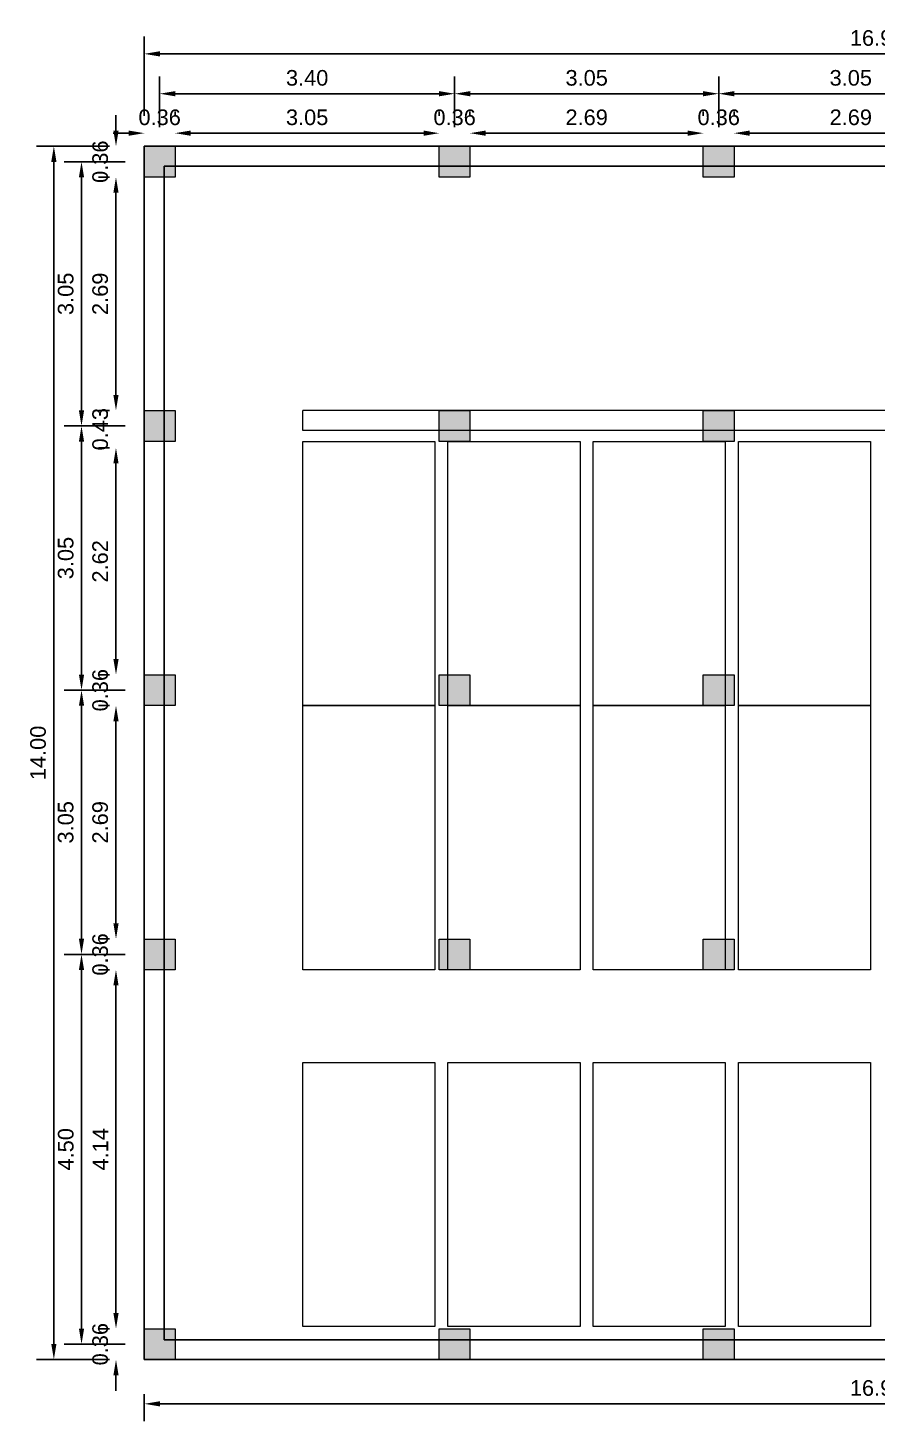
# Model space of a CAD drawing. Header units: metres. Extents: x 642627 to 642864, y 3061318 to 3061472.
# Drawn here: x 642708.65 to 642718.45, y 3061353.97 to 3061370.04 of the extents above; entities that cross this region are included whole.
import ezdxf

# ---------------------------------------------------------------- set-up
doc = ezdxf.new("R2010")
doc.units = ezdxf.units.M
doc.header["$MEASUREMENT"] = 0
doc.header["$PDMODE"] = 3
doc.header["$PDSIZE"] = 0.4
doc.linetypes.add('ACAD_ISO04W100', pattern=[30, 24, -3, 0, -3])
doc.layers.add('c_line', color=64, linetype='ACAD_ISO04W100', lineweight=9)
doc.layers.add('Concrete Part', color=7, linetype='Continuous')
doc.styles.get("Standard").update_dxf_attribs({"font": 'arial.ttf'})
doc.dimstyles.get("Standard").update_dxf_attribs({"dimtxt": 0.18, "dimasz": 0.18, "dimexe": 0.18, "dimexo": 0.0625, "dimgap": 0.09, "dimtad": 1, "dimzin": 0, "dimdsep": 46, "dimtxsty": 'Standard', "dimcen": 0.09, "dimadec": 0, "dimazin": 0, "dimtfac": 1, "dimtix": 1, "dimtofl": 0, "dimtmove": 0, "dimatfit": 3, "dimfxl": 1, "dimtolj": 1, "dimtzin": 0, "dimarcsym": 0})

# ---------------------------------------------------------------- blocks, each defined once
blk = doc.blocks.new('*D115')
at = {"layer": 'c_line', "color": 0, "lineweight": -2, "transparency": 16777216}
for p, q in [((642709.994, 3061354.28), (642709.994, 3061353.97)), ((642726.731, 3061354.17), (642710.174, 3061354.17)), ((642726.911, 3061354.28), (642726.911, 3061353.97))]:
    blk.add_line(p, q, dxfattribs=at)
at = {"layer": 'c_line', "color": 0, "transparency": 16777216}
for points in [[(642710.174, 3061354.2), (642710.174, 3061354.14), (642709.994, 3061354.17)], [(642726.731, 3061354.2), (642726.731, 3061354.14), (642726.911, 3061354.17)]]:
    blk.add_solid(points, dxfattribs=at)
at = {"layer": 'Defpoints', "color": 0, "transparency": 16777216}
for p in [(642709.994, 3061354.68), (642726.911, 3061354.68), (642709.994, 3061354.17)]:
    blk.add_point(p, dxfattribs=at)
at = {"layer": 'c_line', "color": 0, "transparency": 16777216, "insert": (642718.452, 3061354.352), "char_height": 0.18, "attachment_point": 5}
blk.add_mtext('\\A1;16.92', dxfattribs=at)
blk = doc.blocks.new('*D117')
at = {"layer": 'c_line', "color": 0, "lineweight": -2, "transparency": 16777216}
for p, q in [((642709.594, 3061368.676), (642708.751, 3061368.676)), ((642708.951, 3061368.496), (642708.951, 3061354.86)), ((642709.594, 3061354.68), (642708.751, 3061354.68))]:
    blk.add_line(p, q, dxfattribs=at)
at = {"layer": 'c_line', "color": 0, "transparency": 16777216}
for points in [[(642708.921, 3061368.496), (642708.981, 3061368.496), (642708.951, 3061368.676)], [(642708.921, 3061354.86), (642708.981, 3061354.86), (642708.951, 3061354.68)]]:
    blk.add_solid(points, dxfattribs=at)
at = {"layer": 'Defpoints', "color": 0, "transparency": 16777216}
for p in [(642709.994, 3061368.676), (642708.951, 3061354.68), (642709.994, 3061354.68)]:
    blk.add_point(p, dxfattribs=at)
at = {"layer": 'c_line', "color": 0, "transparency": 16777216, "insert": (642708.769, 3061361.678), "char_height": 0.18, "attachment_point": 5, "rotation": 90}
blk.add_mtext('\\A1;14.00', dxfattribs=at)
blk = doc.blocks.new('*D118')
at = {"layer": 'c_line', "color": 0, "lineweight": -2, "transparency": 16777216}
for p, q in [((642709.772, 3061359.354), (642709.07, 3061359.354)), ((642709.27, 3061355.038), (642709.27, 3061359.174)), ((642709.772, 3061354.858), (642709.07, 3061354.858))]:
    blk.add_line(p, q, dxfattribs=at)
at = {"layer": 'c_line', "color": 0, "transparency": 16777216}
for points in [[(642709.24, 3061359.174), (642709.3, 3061359.174), (642709.27, 3061359.354)], [(642709.24, 3061355.038), (642709.3, 3061355.038), (642709.27, 3061354.858)]]:
    blk.add_solid(points, dxfattribs=at)
at = {"layer": 'Defpoints', "color": 0, "transparency": 16777216}
for p in [(642709.27, 3061359.354), (642710.172, 3061359.354), (642710.172, 3061354.858)]:
    blk.add_point(p, dxfattribs=at)
at = {"layer": 'c_line', "color": 0, "transparency": 16777216, "insert": (642709.089, 3061357.106), "char_height": 0.18, "attachment_point": 5, "rotation": 90}
blk.add_mtext('\\A1;4.50', dxfattribs=at)
blk = doc.blocks.new('*D119')
at = {"layer": 'c_line', "color": 0, "lineweight": -2, "transparency": 16777216}
for p, q in [((642709.994, 3061369.076), (642709.994, 3061369.942)), ((642726.911, 3061369.076), (642726.911, 3061369.942)), ((642710.174, 3061369.742), (642726.731, 3061369.742))]:
    blk.add_line(p, q, dxfattribs=at)
at = {"layer": 'c_line', "color": 0, "transparency": 16777216}
for points in [[(642710.174, 3061369.772), (642710.174, 3061369.712), (642709.994, 3061369.742)], [(642726.731, 3061369.772), (642726.731, 3061369.712), (642726.911, 3061369.742)]]:
    blk.add_solid(points, dxfattribs=at)
at = {"layer": 'Defpoints', "color": 0, "transparency": 16777216}
for p in [(642726.911, 3061369.742), (642709.994, 3061368.676), (642726.911, 3061368.676)]:
    blk.add_point(p, dxfattribs=at)
at = {"layer": 'c_line', "color": 0, "transparency": 16777216, "insert": (642718.452, 3061369.924), "char_height": 0.18, "attachment_point": 5}
blk.add_mtext('\\A1;16.92', dxfattribs=at)
blk = doc.blocks.new('*D122')
at = {"layer": 'c_line', "color": 0, "lineweight": -2, "transparency": 16777216}
for p, q in [((642709.668, 3061368.856), (642709.668, 3061369.036)), ((642709.594, 3061368.676), (642709.468, 3061368.676)), ((642709.594, 3061368.32), (642709.468, 3061368.32)), ((642709.668, 3061368.14), (642709.668, 3061367.96))]:
    blk.add_line(p, q, dxfattribs=at)
at = {"layer": 'c_line', "color": 0, "transparency": 16777216}
for points in [[(642709.638, 3061368.856), (642709.698, 3061368.856), (642709.668, 3061368.676)], [(642709.638, 3061368.14), (642709.698, 3061368.14), (642709.668, 3061368.32)]]:
    blk.add_solid(points, dxfattribs=at)
at = {"layer": 'Defpoints', "color": 0, "transparency": 16777216}
for p in [(642709.994, 3061368.676), (642709.668, 3061368.32), (642709.994, 3061368.32)]:
    blk.add_point(p, dxfattribs=at)
at = {"layer": 'c_line', "color": 0, "transparency": 16777216, "insert": (642709.486, 3061368.498), "char_height": 0.18, "attachment_point": 5, "rotation": 90}
blk.add_mtext('\\A1;0.36', dxfattribs=at)
blk = doc.blocks.new('*D123')
at = {"layer": 'c_line', "color": 0, "lineweight": -2, "transparency": 16777216}
for p, q in [((642709.594, 3061368.32), (642709.468, 3061368.32)), ((642709.668, 3061368.14), (642709.668, 3061365.808)), ((642709.594, 3061365.628), (642709.468, 3061365.628))]:
    blk.add_line(p, q, dxfattribs=at)
at = {"layer": 'c_line', "color": 0, "transparency": 16777216}
for points in [[(642709.638, 3061368.14), (642709.698, 3061368.14), (642709.668, 3061368.32)], [(642709.638, 3061365.808), (642709.698, 3061365.808), (642709.668, 3061365.628)]]:
    blk.add_solid(points, dxfattribs=at)
at = {"layer": 'Defpoints', "color": 0, "transparency": 16777216}
for p in [(642709.994, 3061368.32), (642709.668, 3061365.628), (642709.994, 3061365.628)]:
    blk.add_point(p, dxfattribs=at)
at = {"layer": 'c_line', "color": 0, "transparency": 16777216, "insert": (642709.486, 3061366.974), "char_height": 0.18, "attachment_point": 5, "rotation": 90}
blk.add_mtext('\\A1;2.69', dxfattribs=at)
blk = doc.blocks.new('*D124')
at = {"layer": 'c_line', "color": 0, "lineweight": -2, "transparency": 16777216}
for p, q in [((642709.668, 3061365.808), (642709.668, 3061365.988)), ((642709.594, 3061365.628), (642709.468, 3061365.628)), ((642709.594, 3061365.197), (642709.468, 3061365.197)), ((642709.668, 3061365.017), (642709.668, 3061364.837))]:
    blk.add_line(p, q, dxfattribs=at)
at = {"layer": 'c_line', "color": 0, "transparency": 16777216}
for points in [[(642709.638, 3061365.808), (642709.698, 3061365.808), (642709.668, 3061365.628)], [(642709.638, 3061365.017), (642709.698, 3061365.017), (642709.668, 3061365.197)]]:
    blk.add_solid(points, dxfattribs=at)
at = {"layer": 'Defpoints', "color": 0, "transparency": 16777216}
for p in [(642709.994, 3061365.628), (642709.668, 3061365.197), (642709.994, 3061365.197)]:
    blk.add_point(p, dxfattribs=at)
at = {"layer": 'c_line', "color": 0, "transparency": 16777216, "insert": (642709.486, 3061365.412), "char_height": 0.18, "attachment_point": 5, "rotation": 90}
blk.add_mtext('\\A1;0.43', dxfattribs=at)
blk = doc.blocks.new('*D125')
at = {"layer": 'c_line', "color": 0, "lineweight": -2, "transparency": 16777216}
for p, q in [((642709.594, 3061365.197), (642709.468, 3061365.197)), ((642709.668, 3061365.017), (642709.668, 3061362.76)), ((642709.594, 3061362.58), (642709.468, 3061362.58))]:
    blk.add_line(p, q, dxfattribs=at)
at = {"layer": 'c_line', "color": 0, "transparency": 16777216}
for points in [[(642709.638, 3061365.017), (642709.698, 3061365.017), (642709.668, 3061365.197)], [(642709.638, 3061362.76), (642709.698, 3061362.76), (642709.668, 3061362.58)]]:
    blk.add_solid(points, dxfattribs=at)
at = {"layer": 'Defpoints', "color": 0, "transparency": 16777216}
for p in [(642709.994, 3061365.197), (642709.668, 3061362.58), (642709.994, 3061362.58)]:
    blk.add_point(p, dxfattribs=at)
at = {"layer": 'c_line', "color": 0, "transparency": 16777216, "insert": (642709.486, 3061363.888), "char_height": 0.18, "attachment_point": 5, "rotation": 90}
blk.add_mtext('\\A1;2.62', dxfattribs=at)
blk = doc.blocks.new('*D126')
at = {"layer": 'c_line', "color": 0, "lineweight": -2, "transparency": 16777216}
for p, q in [((642709.668, 3061362.76), (642709.668, 3061362.94)), ((642709.594, 3061362.58), (642709.468, 3061362.58)), ((642709.594, 3061362.224), (642709.468, 3061362.224)), ((642709.668, 3061362.044), (642709.668, 3061361.864))]:
    blk.add_line(p, q, dxfattribs=at)
at = {"layer": 'c_line', "color": 0, "transparency": 16777216}
for points in [[(642709.638, 3061362.76), (642709.698, 3061362.76), (642709.668, 3061362.58)], [(642709.638, 3061362.044), (642709.698, 3061362.044), (642709.668, 3061362.224)]]:
    blk.add_solid(points, dxfattribs=at)
at = {"layer": 'Defpoints', "color": 0, "transparency": 16777216}
for p in [(642709.994, 3061362.58), (642709.668, 3061362.224), (642709.994, 3061362.224)]:
    blk.add_point(p, dxfattribs=at)
at = {"layer": 'c_line', "color": 0, "transparency": 16777216, "insert": (642709.486, 3061362.402), "char_height": 0.18, "attachment_point": 5, "rotation": 90}
blk.add_mtext('\\A1;0.36', dxfattribs=at)
blk = doc.blocks.new('*D127')
at = {"layer": 'c_line', "color": 0, "lineweight": -2, "transparency": 16777216}
for p, q in [((642709.594, 3061362.224), (642709.468, 3061362.224)), ((642709.668, 3061362.044), (642709.668, 3061359.712)), ((642709.594, 3061359.532), (642709.468, 3061359.532))]:
    blk.add_line(p, q, dxfattribs=at)
at = {"layer": 'c_line', "color": 0, "transparency": 16777216}
for points in [[(642709.638, 3061362.044), (642709.698, 3061362.044), (642709.668, 3061362.224)], [(642709.638, 3061359.712), (642709.698, 3061359.712), (642709.668, 3061359.532)]]:
    blk.add_solid(points, dxfattribs=at)
at = {"layer": 'Defpoints', "color": 0, "transparency": 16777216}
for p in [(642709.994, 3061362.224), (642709.668, 3061359.532), (642709.994, 3061359.532)]:
    blk.add_point(p, dxfattribs=at)
at = {"layer": 'c_line', "color": 0, "transparency": 16777216, "insert": (642709.486, 3061360.878), "char_height": 0.18, "attachment_point": 5, "rotation": 90}
blk.add_mtext('\\A1;2.69', dxfattribs=at)
blk = doc.blocks.new('*D128')
at = {"layer": 'c_line', "color": 0, "lineweight": -2, "transparency": 16777216}
for p, q in [((642709.668, 3061359.712), (642709.668, 3061359.892)), ((642709.594, 3061359.532), (642709.468, 3061359.532)), ((642709.594, 3061359.176), (642709.468, 3061359.176)), ((642709.668, 3061358.996), (642709.668, 3061358.816))]:
    blk.add_line(p, q, dxfattribs=at)
at = {"layer": 'c_line', "color": 0, "transparency": 16777216}
for points in [[(642709.638, 3061359.712), (642709.698, 3061359.712), (642709.668, 3061359.532)], [(642709.638, 3061358.996), (642709.698, 3061358.996), (642709.668, 3061359.176)]]:
    blk.add_solid(points, dxfattribs=at)
at = {"layer": 'Defpoints', "color": 0, "transparency": 16777216}
for p in [(642709.994, 3061359.532), (642709.668, 3061359.176), (642709.994, 3061359.176)]:
    blk.add_point(p, dxfattribs=at)
at = {"layer": 'c_line', "color": 0, "transparency": 16777216, "insert": (642709.486, 3061359.354), "char_height": 0.18, "attachment_point": 5, "rotation": 90}
blk.add_mtext('\\A1;0.36', dxfattribs=at)
blk = doc.blocks.new('*D129')
at = {"layer": 'c_line', "color": 0, "lineweight": -2, "transparency": 16777216}
for p, q in [((642709.594, 3061359.176), (642709.468, 3061359.176)), ((642709.668, 3061358.996), (642709.668, 3061355.216)), ((642709.594, 3061355.036), (642709.468, 3061355.036))]:
    blk.add_line(p, q, dxfattribs=at)
at = {"layer": 'c_line', "color": 0, "transparency": 16777216}
for points in [[(642709.638, 3061358.996), (642709.698, 3061358.996), (642709.668, 3061359.176)], [(642709.638, 3061355.216), (642709.698, 3061355.216), (642709.668, 3061355.036)]]:
    blk.add_solid(points, dxfattribs=at)
at = {"layer": 'Defpoints', "color": 0, "transparency": 16777216}
for p in [(642709.994, 3061359.176), (642709.668, 3061355.036), (642709.994, 3061355.036)]:
    blk.add_point(p, dxfattribs=at)
at = {"layer": 'c_line', "color": 0, "transparency": 16777216, "insert": (642709.488, 3061357.106), "char_height": 0.18, "attachment_point": 5, "rotation": 90}
blk.add_mtext('\\A1;4.14', dxfattribs=at)
blk = doc.blocks.new('*D130')
at = {"layer": 'c_line', "color": 0, "lineweight": -2, "transparency": 16777216}
for p, q in [((642709.668, 3061355.216), (642709.668, 3061355.396)), ((642709.594, 3061355.036), (642709.468, 3061355.036)), ((642709.594, 3061354.68), (642709.468, 3061354.68)), ((642709.668, 3061354.5), (642709.668, 3061354.32))]:
    blk.add_line(p, q, dxfattribs=at)
at = {"layer": 'c_line', "color": 0, "transparency": 16777216}
for points in [[(642709.638, 3061355.216), (642709.698, 3061355.216), (642709.668, 3061355.036)], [(642709.638, 3061354.5), (642709.698, 3061354.5), (642709.668, 3061354.68)]]:
    blk.add_solid(points, dxfattribs=at)
at = {"layer": 'Defpoints', "color": 0, "transparency": 16777216}
for p in [(642709.994, 3061355.036), (642709.668, 3061354.68), (642709.994, 3061354.68)]:
    blk.add_point(p, dxfattribs=at)
at = {"layer": 'c_line', "color": 0, "transparency": 16777216, "insert": (642709.486, 3061354.858), "char_height": 0.18, "attachment_point": 5, "rotation": 90}
blk.add_mtext('\\A1;0.36', dxfattribs=at)
blk = doc.blocks.new('*D131')
at = {"layer": 'c_line', "color": 0, "lineweight": -2, "transparency": 16777216}
for p, q in [((642709.772, 3061362.402), (642709.07, 3061362.402)), ((642709.27, 3061359.534), (642709.27, 3061362.222)), ((642709.772, 3061359.354), (642709.07, 3061359.354))]:
    blk.add_line(p, q, dxfattribs=at)
at = {"layer": 'c_line', "color": 0, "transparency": 16777216}
for points in [[(642709.24, 3061362.222), (642709.3, 3061362.222), (642709.27, 3061362.402)], [(642709.24, 3061359.534), (642709.3, 3061359.534), (642709.27, 3061359.354)]]:
    blk.add_solid(points, dxfattribs=at)
at = {"layer": 'Defpoints', "color": 0, "transparency": 16777216}
for p in [(642709.27, 3061362.402), (642710.172, 3061362.402), (642710.172, 3061359.354)]:
    blk.add_point(p, dxfattribs=at)
at = {"layer": 'c_line', "color": 0, "transparency": 16777216, "insert": (642709.088, 3061360.878), "char_height": 0.18, "attachment_point": 5, "rotation": 90}
blk.add_mtext('\\A1;3.05', dxfattribs=at)
blk = doc.blocks.new('*D132')
at = {"layer": 'c_line', "color": 0, "lineweight": -2, "transparency": 16777216}
for p, q in [((642709.772, 3061365.45), (642709.07, 3061365.45)), ((642709.27, 3061362.582), (642709.27, 3061365.27)), ((642709.772, 3061362.402), (642709.07, 3061362.402))]:
    blk.add_line(p, q, dxfattribs=at)
at = {"layer": 'c_line', "color": 0, "transparency": 16777216}
for points in [[(642709.24, 3061365.27), (642709.3, 3061365.27), (642709.27, 3061365.45)], [(642709.24, 3061362.582), (642709.3, 3061362.582), (642709.27, 3061362.402)]]:
    blk.add_solid(points, dxfattribs=at)
at = {"layer": 'Defpoints', "color": 0, "transparency": 16777216}
for p in [(642709.27, 3061365.45), (642710.172, 3061365.45), (642710.172, 3061362.402)]:
    blk.add_point(p, dxfattribs=at)
at = {"layer": 'c_line', "color": 0, "transparency": 16777216, "insert": (642709.088, 3061363.926), "char_height": 0.18, "attachment_point": 5, "rotation": 90}
blk.add_mtext('\\A1;3.05', dxfattribs=at)
blk = doc.blocks.new('*D133')
at = {"layer": 'c_line', "color": 0, "lineweight": -2, "transparency": 16777216}
for p, q in [((642709.772, 3061368.498), (642709.07, 3061368.498)), ((642709.27, 3061365.63), (642709.27, 3061368.318)), ((642709.772, 3061365.45), (642709.07, 3061365.45))]:
    blk.add_line(p, q, dxfattribs=at)
at = {"layer": 'c_line', "color": 0, "transparency": 16777216}
for points in [[(642709.24, 3061368.318), (642709.3, 3061368.318), (642709.27, 3061368.498)], [(642709.24, 3061365.63), (642709.3, 3061365.63), (642709.27, 3061365.45)]]:
    blk.add_solid(points, dxfattribs=at)
at = {"layer": 'Defpoints', "color": 0, "transparency": 16777216}
for p in [(642709.27, 3061368.498), (642710.172, 3061368.498), (642710.172, 3061365.45)]:
    blk.add_point(p, dxfattribs=at)
at = {"layer": 'c_line', "color": 0, "transparency": 16777216, "insert": (642709.088, 3061366.974), "char_height": 0.18, "attachment_point": 5, "rotation": 90}
blk.add_mtext('\\A1;3.05', dxfattribs=at)
blk = doc.blocks.new('*D134')
at = {"layer": 'c_line', "color": 0, "lineweight": -2, "transparency": 16777216}
for p, q in [((642709.994, 3061369.076), (642709.994, 3061369.027)), ((642710.35, 3061369.076), (642710.35, 3061369.027)), ((642709.814, 3061368.827), (642709.634, 3061368.827)), ((642710.53, 3061368.827), (642710.71, 3061368.827))]:
    blk.add_line(p, q, dxfattribs=at)
at = {"layer": 'c_line', "color": 0, "transparency": 16777216}
for points in [[(642709.814, 3061368.857), (642709.814, 3061368.797), (642709.994, 3061368.827)], [(642710.53, 3061368.857), (642710.53, 3061368.797), (642710.35, 3061368.827)]]:
    blk.add_solid(points, dxfattribs=at)
at = {"layer": 'Defpoints', "color": 0, "transparency": 16777216}
for p in [(642710.35, 3061368.827), (642709.994, 3061368.676), (642710.35, 3061368.676)]:
    blk.add_point(p, dxfattribs=at)
at = {"layer": 'c_line', "color": 0, "transparency": 16777216, "insert": (642710.172, 3061369.009), "char_height": 0.18, "attachment_point": 5}
blk.add_mtext('\\A1;0.36', dxfattribs=at)
blk = doc.blocks.new('*D135')
at = {"layer": 'c_line', "color": 0, "lineweight": -2, "transparency": 16777216}
for p, q in [((642710.35, 3061369.076), (642710.35, 3061369.027)), ((642713.398, 3061369.076), (642713.398, 3061369.027)), ((642710.53, 3061368.827), (642713.218, 3061368.827))]:
    blk.add_line(p, q, dxfattribs=at)
at = {"layer": 'c_line', "color": 0, "transparency": 16777216}
for points in [[(642710.53, 3061368.857), (642710.53, 3061368.797), (642710.35, 3061368.827)], [(642713.218, 3061368.857), (642713.218, 3061368.797), (642713.398, 3061368.827)]]:
    blk.add_solid(points, dxfattribs=at)
at = {"layer": 'Defpoints', "color": 0, "transparency": 16777216}
for p in [(642713.398, 3061368.827), (642710.35, 3061368.676), (642713.398, 3061368.676)]:
    blk.add_point(p, dxfattribs=at)
at = {"layer": 'c_line', "color": 0, "transparency": 16777216, "insert": (642711.874, 3061369.009), "char_height": 0.18, "attachment_point": 5}
blk.add_mtext('\\A1;3.05', dxfattribs=at)
blk = doc.blocks.new('*D136')
at = {"layer": 'c_line', "color": 0, "lineweight": -2, "transparency": 16777216}
for p, q in [((642713.398, 3061369.076), (642713.398, 3061369.027)), ((642713.753, 3061369.076), (642713.753, 3061369.027)), ((642713.218, 3061368.827), (642713.038, 3061368.827)), ((642713.933, 3061368.827), (642714.113, 3061368.827))]:
    blk.add_line(p, q, dxfattribs=at)
at = {"layer": 'c_line', "color": 0, "transparency": 16777216}
for points in [[(642713.218, 3061368.857), (642713.218, 3061368.797), (642713.398, 3061368.827)], [(642713.933, 3061368.857), (642713.933, 3061368.797), (642713.753, 3061368.827)]]:
    blk.add_solid(points, dxfattribs=at)
at = {"layer": 'Defpoints', "color": 0, "transparency": 16777216}
for p in [(642713.753, 3061368.827), (642713.398, 3061368.676), (642713.753, 3061368.676)]:
    blk.add_point(p, dxfattribs=at)
at = {"layer": 'c_line', "color": 0, "transparency": 16777216, "insert": (642713.576, 3061369.009), "char_height": 0.18, "attachment_point": 5}
blk.add_mtext('\\A1;0.36', dxfattribs=at)
blk = doc.blocks.new('*D137')
at = {"layer": 'c_line', "color": 0, "lineweight": -2, "transparency": 16777216}
for p, q in [((642713.753, 3061369.076), (642713.753, 3061369.027)), ((642716.446, 3061369.076), (642716.446, 3061369.027)), ((642713.933, 3061368.827), (642716.266, 3061368.827))]:
    blk.add_line(p, q, dxfattribs=at)
at = {"layer": 'c_line', "color": 0, "transparency": 16777216}
for points in [[(642713.933, 3061368.857), (642713.933, 3061368.797), (642713.753, 3061368.827)], [(642716.266, 3061368.857), (642716.266, 3061368.797), (642716.446, 3061368.827)]]:
    blk.add_solid(points, dxfattribs=at)
at = {"layer": 'Defpoints', "color": 0, "transparency": 16777216}
for p in [(642716.446, 3061368.827), (642713.753, 3061368.676), (642716.446, 3061368.676)]:
    blk.add_point(p, dxfattribs=at)
at = {"layer": 'c_line', "color": 0, "transparency": 16777216, "insert": (642715.1, 3061369.009), "char_height": 0.18, "attachment_point": 5}
blk.add_mtext('\\A1;2.69', dxfattribs=at)
blk = doc.blocks.new('*D138')
at = {"layer": 'c_line', "color": 0, "lineweight": -2, "transparency": 16777216}
for p, q in [((642716.446, 3061369.076), (642716.446, 3061369.027)), ((642716.801, 3061369.076), (642716.801, 3061369.027)), ((642716.266, 3061368.827), (642716.086, 3061368.827)), ((642716.981, 3061368.827), (642717.161, 3061368.827))]:
    blk.add_line(p, q, dxfattribs=at)
at = {"layer": 'c_line', "color": 0, "transparency": 16777216}
for points in [[(642716.266, 3061368.857), (642716.266, 3061368.797), (642716.446, 3061368.827)], [(642716.981, 3061368.857), (642716.981, 3061368.797), (642716.801, 3061368.827)]]:
    blk.add_solid(points, dxfattribs=at)
at = {"layer": 'Defpoints', "color": 0, "transparency": 16777216}
for p in [(642716.801, 3061368.827), (642716.446, 3061368.676), (642716.801, 3061368.676)]:
    blk.add_point(p, dxfattribs=at)
at = {"layer": 'c_line', "color": 0, "transparency": 16777216, "insert": (642716.624, 3061369.009), "char_height": 0.18, "attachment_point": 5}
blk.add_mtext('\\A1;0.36', dxfattribs=at)
blk = doc.blocks.new('*D139')
at = {"layer": 'c_line', "color": 0, "lineweight": -2, "transparency": 16777216}
for p, q in [((642716.801, 3061369.076), (642716.801, 3061369.027)), ((642719.494, 3061369.076), (642719.494, 3061369.027)), ((642716.981, 3061368.827), (642719.314, 3061368.827))]:
    blk.add_line(p, q, dxfattribs=at)
at = {"layer": 'c_line', "color": 0, "transparency": 16777216}
for points in [[(642716.981, 3061368.857), (642716.981, 3061368.797), (642716.801, 3061368.827)], [(642719.314, 3061368.857), (642719.314, 3061368.797), (642719.494, 3061368.827)]]:
    blk.add_solid(points, dxfattribs=at)
at = {"layer": 'Defpoints', "color": 0, "transparency": 16777216}
for p in [(642719.494, 3061368.827), (642716.801, 3061368.676), (642719.494, 3061368.676)]:
    blk.add_point(p, dxfattribs=at)
at = {"layer": 'c_line', "color": 0, "transparency": 16777216, "insert": (642718.148, 3061369.009), "char_height": 0.18, "attachment_point": 5}
blk.add_mtext('\\A1;2.69', dxfattribs=at)
blk = doc.blocks.new('*D145')
at = {"layer": 'c_line', "color": 0, "lineweight": -2, "transparency": 16777216}
for p, q in [((642710.172, 3061368.898), (642710.172, 3061369.482)), ((642713.576, 3061368.898), (642713.576, 3061369.482)), ((642710.352, 3061369.282), (642713.396, 3061369.282))]:
    blk.add_line(p, q, dxfattribs=at)
at = {"layer": 'c_line', "color": 0, "transparency": 16777216}
for points in [[(642710.352, 3061369.312), (642710.352, 3061369.252), (642710.172, 3061369.282)], [(642713.396, 3061369.312), (642713.396, 3061369.252), (642713.576, 3061369.282)]]:
    blk.add_solid(points, dxfattribs=at)
at = {"layer": 'Defpoints', "color": 0, "transparency": 16777216}
for p in [(642713.576, 3061369.282), (642710.172, 3061368.498), (642713.576, 3061368.498)]:
    blk.add_point(p, dxfattribs=at)
at = {"layer": 'c_line', "color": 0, "transparency": 16777216, "insert": (642711.874, 3061369.464), "char_height": 0.18, "attachment_point": 5}
blk.add_mtext('\\A1;3.40', dxfattribs=at)
blk = doc.blocks.new('*D146')
at = {"layer": 'c_line', "color": 0, "lineweight": -2, "transparency": 16777216}
for p, q in [((642713.576, 3061368.898), (642713.576, 3061369.482)), ((642716.624, 3061368.898), (642716.624, 3061369.482)), ((642713.756, 3061369.282), (642716.444, 3061369.282))]:
    blk.add_line(p, q, dxfattribs=at)
at = {"layer": 'c_line', "color": 0, "transparency": 16777216}
for points in [[(642713.756, 3061369.312), (642713.756, 3061369.252), (642713.576, 3061369.282)], [(642716.444, 3061369.312), (642716.444, 3061369.252), (642716.624, 3061369.282)]]:
    blk.add_solid(points, dxfattribs=at)
at = {"layer": 'Defpoints', "color": 0, "transparency": 16777216}
for p in [(642716.624, 3061369.282), (642713.576, 3061368.498), (642716.624, 3061368.498)]:
    blk.add_point(p, dxfattribs=at)
at = {"layer": 'c_line', "color": 0, "transparency": 16777216, "insert": (642715.1, 3061369.464), "char_height": 0.18, "attachment_point": 5}
blk.add_mtext('\\A1;3.05', dxfattribs=at)
blk = doc.blocks.new('*D147')
at = {"layer": 'c_line', "color": 0, "lineweight": -2, "transparency": 16777216}
for p, q in [((642716.624, 3061368.898), (642716.624, 3061369.482)), ((642719.672, 3061368.898), (642719.672, 3061369.482)), ((642716.804, 3061369.282), (642719.492, 3061369.282))]:
    blk.add_line(p, q, dxfattribs=at)
at = {"layer": 'c_line', "color": 0, "transparency": 16777216}
for points in [[(642716.804, 3061369.312), (642716.804, 3061369.252), (642716.624, 3061369.282)], [(642719.492, 3061369.312), (642719.492, 3061369.252), (642719.672, 3061369.282)]]:
    blk.add_solid(points, dxfattribs=at)
at = {"layer": 'Defpoints', "color": 0, "transparency": 16777216}
for p in [(642719.672, 3061369.282), (642716.624, 3061368.498), (642719.672, 3061368.498)]:
    blk.add_point(p, dxfattribs=at)
at = {"layer": 'c_line', "color": 0, "transparency": 16777216, "insert": (642718.148, 3061369.464), "char_height": 0.18, "attachment_point": 5}
blk.add_mtext('\\A1;3.05', dxfattribs=at)

msp = doc.modelspace()

# ---------------------------------------------------------------- hatches: boundary and pattern name
at = {"layer": 'c_line', "true_color": 0x9898cc}
h = msp.add_hatch(color=253, dxfattribs=at)
h.dxf.hatch_style = 1
h.paths.add_polyline_path([(642710.3497, 3061368.6755), (642710.3497, 3061368.3199), (642709.9941, 3061368.3199), (642709.9941, 3061368.6755)])
h = msp.add_hatch(color=253, dxfattribs=at)
h.dxf.hatch_style = 1
h.paths.add_polyline_path([(642713.7533, 3061368.6755), (642713.7533, 3061368.3199), (642713.3977, 3061368.3199), (642713.3977, 3061368.6755)])
h = msp.add_hatch(color=253, dxfattribs=at)
h.dxf.hatch_style = 1
h.paths.add_polyline_path([(642716.8013, 3061368.6755), (642716.8013, 3061368.3199), (642716.4457, 3061368.3199), (642716.4457, 3061368.6755)])
h = msp.add_hatch(color=253, dxfattribs=at)
h.dxf.hatch_style = 1
h.paths.add_polyline_path([(642710.3497, 3061365.6275), (642710.3497, 3061365.2719), (642709.9941, 3061365.2719), (642709.9941, 3061365.6275)])
h = msp.add_hatch(color=253, dxfattribs=at)
h.dxf.hatch_style = 1
h.paths.add_polyline_path([(642713.7533, 3061365.6275), (642713.7533, 3061365.2719), (642713.3977, 3061365.2719), (642713.3977, 3061365.6275)])
h = msp.add_hatch(color=253, dxfattribs=at)
h.dxf.hatch_style = 1
h.paths.add_polyline_path([(642716.8013, 3061365.6275), (642716.8013, 3061365.2719), (642716.4457, 3061365.2719), (642716.4457, 3061365.6275)])
h = msp.add_hatch(color=253, dxfattribs=at)
h.dxf.hatch_style = 1
h.paths.add_polyline_path([(642710.3497, 3061362.5795), (642710.3497, 3061362.2239), (642709.9941, 3061362.2239), (642709.9941, 3061362.5795)])
h = msp.add_hatch(color=253, dxfattribs=at)
h.dxf.hatch_style = 1
h.paths.add_polyline_path([(642713.7533, 3061362.5795), (642713.7533, 3061362.2239), (642713.3977, 3061362.2239), (642713.3977, 3061362.5795)])
h = msp.add_hatch(color=253, dxfattribs=at)
h.dxf.hatch_style = 1
h.paths.add_polyline_path([(642716.8013, 3061362.5795), (642716.8013, 3061362.2239), (642716.4457, 3061362.2239), (642716.4457, 3061362.5795)])
h = msp.add_hatch(color=253, dxfattribs=at)
h.dxf.hatch_style = 1
h.paths.add_polyline_path([(642710.3497, 3061359.5315), (642710.3497, 3061359.1759), (642709.9941, 3061359.1759), (642709.9941, 3061359.5315)])
h = msp.add_hatch(color=253, dxfattribs=at)
h.dxf.hatch_style = 1
h.paths.add_polyline_path([(642713.7533, 3061359.5315), (642713.7533, 3061359.1759), (642713.3977, 3061359.1759), (642713.3977, 3061359.5315)])
h = msp.add_hatch(color=253, dxfattribs=at)
h.dxf.hatch_style = 1
h.paths.add_polyline_path([(642716.8013, 3061359.5315), (642716.8013, 3061359.1759), (642716.4457, 3061359.1759), (642716.4457, 3061359.5315)])
h = msp.add_hatch(color=253, dxfattribs=at)
h.dxf.hatch_style = 1
h.paths.add_polyline_path([(642710.3497, 3061355.0357), (642710.3497, 3061354.6801), (642709.9941, 3061354.6801), (642709.9941, 3061355.0357)])
h = msp.add_hatch(color=253, dxfattribs=at)
h.dxf.hatch_style = 1
h.paths.add_polyline_path([(642713.7533, 3061355.0357), (642713.7533, 3061354.6801), (642713.3977, 3061354.6801), (642713.3977, 3061355.0357)])
h = msp.add_hatch(color=253, dxfattribs=at)
h.dxf.hatch_style = 1
h.paths.add_polyline_path([(642716.8013, 3061355.0357), (642716.8013, 3061354.6801), (642716.4457, 3061354.6801), (642716.4457, 3061355.0357)])

# ---------------------------------------------------------------- linework, layer by layer
at = {"layer": 'c_line'}
for p, q in [((642709.9941, 3061368.6755), (642709.9941, 3061368.4469)), ((642709.9941, 3061368.3199), (642709.9941, 3061368.5485)), ((642709.9941, 3061365.6275), (642709.9941, 3061365.3989)), ((642723.9895, 3061365.6275), (642711.8229, 3061365.6275)), ((642711.8229, 3061365.3989), (642711.8229, 3061365.6275)), ((642709.9941, 3061365.2719), (642709.9941, 3061365.5005)), ((642723.9895, 3061365.3989), (642711.8229, 3061365.3989)), ((642709.9941, 3061362.5795), (642709.9941, 3061362.3509)), ((642709.9941, 3061362.2239), (642709.9941, 3061362.4525)), ((642709.9941, 3061359.5315), (642709.9941, 3061359.3029)), ((642709.9941, 3061359.1759), (642709.9941, 3061359.4045)), ((642709.9941, 3061355.0357), (642709.9941, 3061354.8071)), ((642709.9941, 3061354.6801), (642709.9941, 3061354.9087))]:
    msp.add_line(p, q, dxfattribs=at)
for points in [[(642710.3497, 3061368.6755), (642710.3497, 3061368.3199), (642709.9941, 3061368.3199), (642709.9941, 3061368.6755)], [(642713.7533, 3061368.6755), (642713.7533, 3061368.3199), (642713.3977, 3061368.3199), (642713.3977, 3061368.6755)], [(642716.8013, 3061368.6755), (642716.8013, 3061368.3199), (642716.4457, 3061368.3199), (642716.4457, 3061368.6755)], [(642710.3497, 3061365.6275), (642710.3497, 3061365.2719), (642709.9941, 3061365.2719), (642709.9941, 3061365.6275)], [(642713.7533, 3061365.6275), (642713.7533, 3061365.2719), (642713.3977, 3061365.2719), (642713.3977, 3061365.6275)], [(642716.8013, 3061365.6275), (642716.8013, 3061365.2719), (642716.4457, 3061365.2719), (642716.4457, 3061365.6275)], [(642711.8229, 3061365.2719), (642713.3469, 3061365.2719), (642713.3469, 3061362.2239), (642711.8229, 3061362.2239)], [(642713.4993, 3061365.2719), (642715.0233, 3061365.2719), (642715.0233, 3061362.2239), (642713.4993, 3061362.2239)], [(642715.1757, 3061365.2719), (642716.6997, 3061365.2719), (642716.6997, 3061362.2239), (642715.1757, 3061362.2239)], [(642716.8521, 3061365.2719), (642718.3761, 3061365.2719), (642718.3761, 3061362.2239), (642716.8521, 3061362.2239)], [(642710.3497, 3061362.5795), (642710.3497, 3061362.2239), (642709.9941, 3061362.2239), (642709.9941, 3061362.5795)], [(642713.7533, 3061362.5795), (642713.7533, 3061362.2239), (642713.3977, 3061362.2239), (642713.3977, 3061362.5795)], [(642716.8013, 3061362.5795), (642716.8013, 3061362.2239), (642716.4457, 3061362.2239), (642716.4457, 3061362.5795)], [(642711.8229, 3061362.2239), (642713.3469, 3061362.2239), (642713.3469, 3061359.1759), (642711.8229, 3061359.1759)], [(642713.4993, 3061362.2239), (642715.0233, 3061362.2239), (642715.0233, 3061359.1759), (642713.4993, 3061359.1759)], [(642715.1757, 3061362.2239), (642716.6997, 3061362.2239), (642716.6997, 3061359.1759), (642715.1757, 3061359.1759)], [(642716.8521, 3061362.2239), (642718.3761, 3061362.2239), (642718.3761, 3061359.1759), (642716.8521, 3061359.1759)], [(642710.3497, 3061359.5315), (642710.3497, 3061359.1759), (642709.9941, 3061359.1759), (642709.9941, 3061359.5315)], [(642713.7533, 3061359.5315), (642713.7533, 3061359.1759), (642713.3977, 3061359.1759), (642713.3977, 3061359.5315)], [(642716.8013, 3061359.5315), (642716.8013, 3061359.1759), (642716.4457, 3061359.1759), (642716.4457, 3061359.5315)], [(642711.8229, 3061358.1091), (642713.3469, 3061358.1091), (642713.3469, 3061355.0611), (642711.8229, 3061355.0611)], [(642713.4993, 3061358.1091), (642715.0233, 3061358.1091), (642715.0233, 3061355.0611), (642713.4993, 3061355.0611)], [(642715.1757, 3061358.1091), (642716.6997, 3061358.1091), (642716.6997, 3061355.0611), (642715.1757, 3061355.0611)], [(642716.8521, 3061358.1091), (642718.3761, 3061358.1091), (642718.3761, 3061355.0611), (642716.8521, 3061355.0611)], [(642710.3497, 3061355.0357), (642710.3497, 3061354.6801), (642709.9941, 3061354.6801), (642709.9941, 3061355.0357)], [(642713.7533, 3061355.0357), (642713.7533, 3061354.6801), (642713.3977, 3061354.6801), (642713.3977, 3061355.0357)], [(642716.8013, 3061355.0357), (642716.8013, 3061354.6801), (642716.4457, 3061354.6801), (642716.4457, 3061355.0357)]]:
    msp.add_lwpolyline(points, close=True, dxfattribs=at)
at = {"layer": 'Concrete Part'}
for p, q in [((642709.9941, 3061354.6801), (642709.9941, 3061368.6755)), ((642709.9941, 3061368.6755), (642726.9105, 3061368.6755)), ((642710.2227, 3061354.9087), (642710.2227, 3061368.4469)), ((642710.2227, 3061368.4469), (642726.5549, 3061368.4469)), ((642726.6819, 3061354.9087), (642710.2227, 3061354.9087)), ((642726.9105, 3061354.6801), (642709.9941, 3061354.6801))]:
    msp.add_line(p, q, dxfattribs=at)

# ---------------------------------------------------------------- dimensions: what is measured, and where the dimension line sits
at = {"layer": 'c_line'}
for base, p1, p2, override, picture, middle in [((642726.9105, 3061369.7417), (642709.9941, 3061368.6755), (642726.9105, 3061368.6755), {"dimexe": 0.2, "dimexo": 0.4, "dimfxl": 25.4}, '*D119', (642718.4523, 3061369.9236)), ((642713.5755, 3061369.282), (642710.1719, 3061368.4977), (642713.5755, 3061368.4977), {"dimexe": 0.2, "dimexo": 0.4, "dimfxl": 25.4}, '*D145', (642711.8737, 3061369.464)), ((642716.6235, 3061369.282), (642713.5755, 3061368.4977), (642716.6235, 3061368.4977), {"dimexe": 0.2, "dimexo": 0.4, "dimtmove": 1, "dimfxl": 25.4}, '*D146', (642715.0995, 3061369.464)), ((642719.6715, 3061369.282), (642716.6235, 3061368.4977), (642719.6715, 3061368.4977), {"dimexe": 0.2, "dimexo": 0.4, "dimtmove": 1, "dimfxl": 25.4}, '*D147', (642718.1475, 3061369.464)), ((642710.3497, 3061368.8272), (642709.9941, 3061368.6755), (642710.3497, 3061368.6755), {"dimexe": 0.2, "dimexo": 0.4, "dimfxl": 25.4}, '*D134', (642710.1719, 3061369.0092)), ((642713.3977, 3061368.8272), (642710.3497, 3061368.6755), (642713.3977, 3061368.6755), {"dimexe": 0.2, "dimexo": 0.4, "dimtmove": 1, "dimfxl": 25.4}, '*D135', (642711.8737, 3061369.0092)), ((642713.7533, 3061368.8272), (642713.3977, 3061368.6755), (642713.7533, 3061368.6755), {"dimexe": 0.2, "dimexo": 0.4, "dimtmove": 1, "dimfxl": 25.4}, '*D136', (642713.5755, 3061369.0092)), ((642716.4457, 3061368.8272), (642713.7533, 3061368.6755), (642716.4457, 3061368.6755), {"dimexe": 0.2, "dimexo": 0.4, "dimtmove": 1, "dimfxl": 25.4}, '*D137', (642715.0995, 3061369.0091)), ((642716.8013, 3061368.8272), (642716.4457, 3061368.6755), (642716.8013, 3061368.6755), {"dimexe": 0.2, "dimexo": 0.4, "dimtmove": 1, "dimfxl": 25.4}, '*D138', (642716.6235, 3061369.0092)), ((642719.4937, 3061368.8272), (642716.8013, 3061368.6755), (642719.4937, 3061368.6755), {"dimexe": 0.2, "dimexo": 0.4, "dimtmove": 1, "dimfxl": 25.4}, '*D139', (642718.1475, 3061369.0091)), ((642709.9941, 3061354.1704), (642726.9105, 3061354.6801), (642709.9941, 3061354.6801), {"dimexe": 0.2, "dimexo": 0.4, "dimfxl": 25.4}, '*D115', (642718.4523, 3061354.3523))]:
    dim = msp.add_linear_dim(base=base, p1=p1, p2=p2, dimstyle='Standard', override=override, dxfattribs=at)
    dim.commit()
    dim.dimension.update_dxf_attribs({"geometry": picture, "text_midpoint": middle})
for base, p1, p2, override, picture, middle in [((642709.6683, 3061368.3199), (642709.9941, 3061368.6755), (642709.9941, 3061368.3199), {"dimexe": 0.2, "dimexo": 0.4, "dimfxl": 25.4}, '*D122', (642709.4863, 3061368.4977)), ((642708.9508, 3061354.6801), (642709.9941, 3061368.6755), (642709.9941, 3061354.6801), {"dimexe": 0.2, "dimexo": 0.4, "dimfxl": 25.4}, '*D117', (642708.7689, 3061361.6778)), ((642709.2704, 3061368.4977), (642710.1719, 3061365.4497), (642710.1719, 3061368.4977), {"dimexe": 0.2, "dimexo": 0.4, "dimtmove": 1, "dimfxl": 25.4}, '*D133', (642709.0885, 3061366.9737)), ((642709.6683, 3061365.6275), (642709.9941, 3061368.3199), (642709.9941, 3061365.6275), {"dimexe": 0.2, "dimexo": 0.4, "dimtmove": 1, "dimfxl": 25.4}, '*D123', (642709.4864, 3061366.9737)), ((642709.6683, 3061365.1971), (642709.9941, 3061365.6275), (642709.9941, 3061365.1971), {"dimexe": 0.2, "dimexo": 0.4, "dimtmove": 1, "dimfxl": 25.4}, '*D124', (642709.4863, 3061365.4123)), ((642709.2704, 3061365.4497), (642710.1719, 3061362.4017), (642710.1719, 3061365.4497), {"dimexe": 0.2, "dimexo": 0.4, "dimtmove": 1, "dimfxl": 25.4}, '*D132', (642709.0885, 3061363.9257)), ((642709.6683, 3061362.5795), (642709.9941, 3061365.1971), (642709.9941, 3061362.5795), {"dimexe": 0.2, "dimexo": 0.4, "dimtmove": 1, "dimfxl": 25.4}, '*D125', (642709.4864, 3061363.8883)), ((642709.6683, 3061362.2239), (642709.9941, 3061362.5795), (642709.9941, 3061362.2239), {"dimexe": 0.2, "dimexo": 0.4, "dimtmove": 1, "dimfxl": 25.4}, '*D126', (642709.4863, 3061362.4017)), ((642709.2704, 3061362.4017), (642710.1719, 3061359.3537), (642710.1719, 3061362.4017), {"dimexe": 0.2, "dimexo": 0.4, "dimtmove": 1, "dimfxl": 25.4}, '*D131', (642709.0885, 3061360.8777)), ((642709.6683, 3061359.5315), (642709.9941, 3061362.2239), (642709.9941, 3061359.5315), {"dimexe": 0.2, "dimexo": 0.4, "dimtmove": 1, "dimfxl": 25.4}, '*D127', (642709.4864, 3061360.8777)), ((642709.6683, 3061359.1759), (642709.9941, 3061359.5315), (642709.9941, 3061359.1759), {"dimexe": 0.2, "dimexo": 0.4, "dimtmove": 1, "dimfxl": 25.4}, '*D128', (642709.4863, 3061359.3537)), ((642709.2704, 3061359.3537), (642710.1719, 3061354.8579), (642710.1719, 3061359.3537), {"dimexe": 0.2, "dimexo": 0.4, "dimfxl": 25.4}, '*D118', (642709.0885, 3061357.1058)), ((642709.6683, 3061355.0357), (642709.9941, 3061359.1759), (642709.9941, 3061355.0357), {"dimexe": 0.2, "dimexo": 0.4, "dimtmove": 1, "dimfxl": 25.4}, '*D129', (642709.4879, 3061357.1058)), ((642709.6683, 3061354.6801), (642709.9941, 3061355.0357), (642709.9941, 3061354.6801), {"dimexe": 0.2, "dimexo": 0.4, "dimtmove": 1, "dimfxl": 25.4}, '*D130', (642709.4863, 3061354.8579))]:
    dim = msp.add_linear_dim(base=base, p1=p1, p2=p2, angle=90, dimstyle='Standard', override=override, dxfattribs=at)
    dim.commit()
    dim.dimension.update_dxf_attribs({"geometry": picture, "text_midpoint": middle})

doc.saveas('drawing.dxf')
